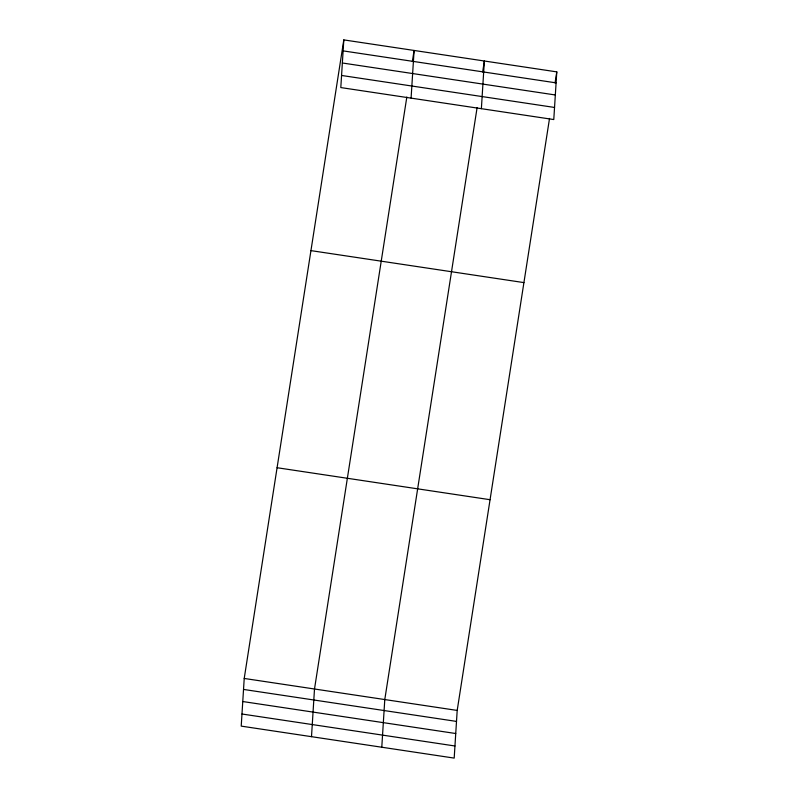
<?xml version="1.0" encoding="UTF-8"?>
<svg xmlns="http://www.w3.org/2000/svg" width="798" height="798" viewBox="0 0 798 798"><rect width="100%" height="100%" fill="white"/><g stroke="black" fill="none" stroke-linecap="round" stroke-linejoin="round"><path stroke-width="1.2" d="M343.808 39.9L340.806 87.571L553.782 119.55L556.785 71.88L343.808 39.9L244.218 678.45L241.215 726.12L454.192 758.1L457.194 710.429L549.523 118.443M311.499 736.674L314.502 689.003L406.83 97.007M411.09 98.124L414.092 50.454L412.366 61.476M381.783 747.227L384.786 699.557L477.114 107.56M481.374 108.678L484.366 61.007L482.65 72.039M555.059 82.912L556.785 71.88M343.11 50.882L556.086 82.862M342.352 62.992L555.328 94.972M341.564 75.461L554.54 107.451M310.941 250.622L523.917 282.602M277.086 467.728L490.062 499.708M244.218 678.45L457.194 710.429M243.53 689.432L456.506 721.412M242.762 701.532L455.738 733.522M241.984 714.01L454.96 745.99"/></g></svg>
